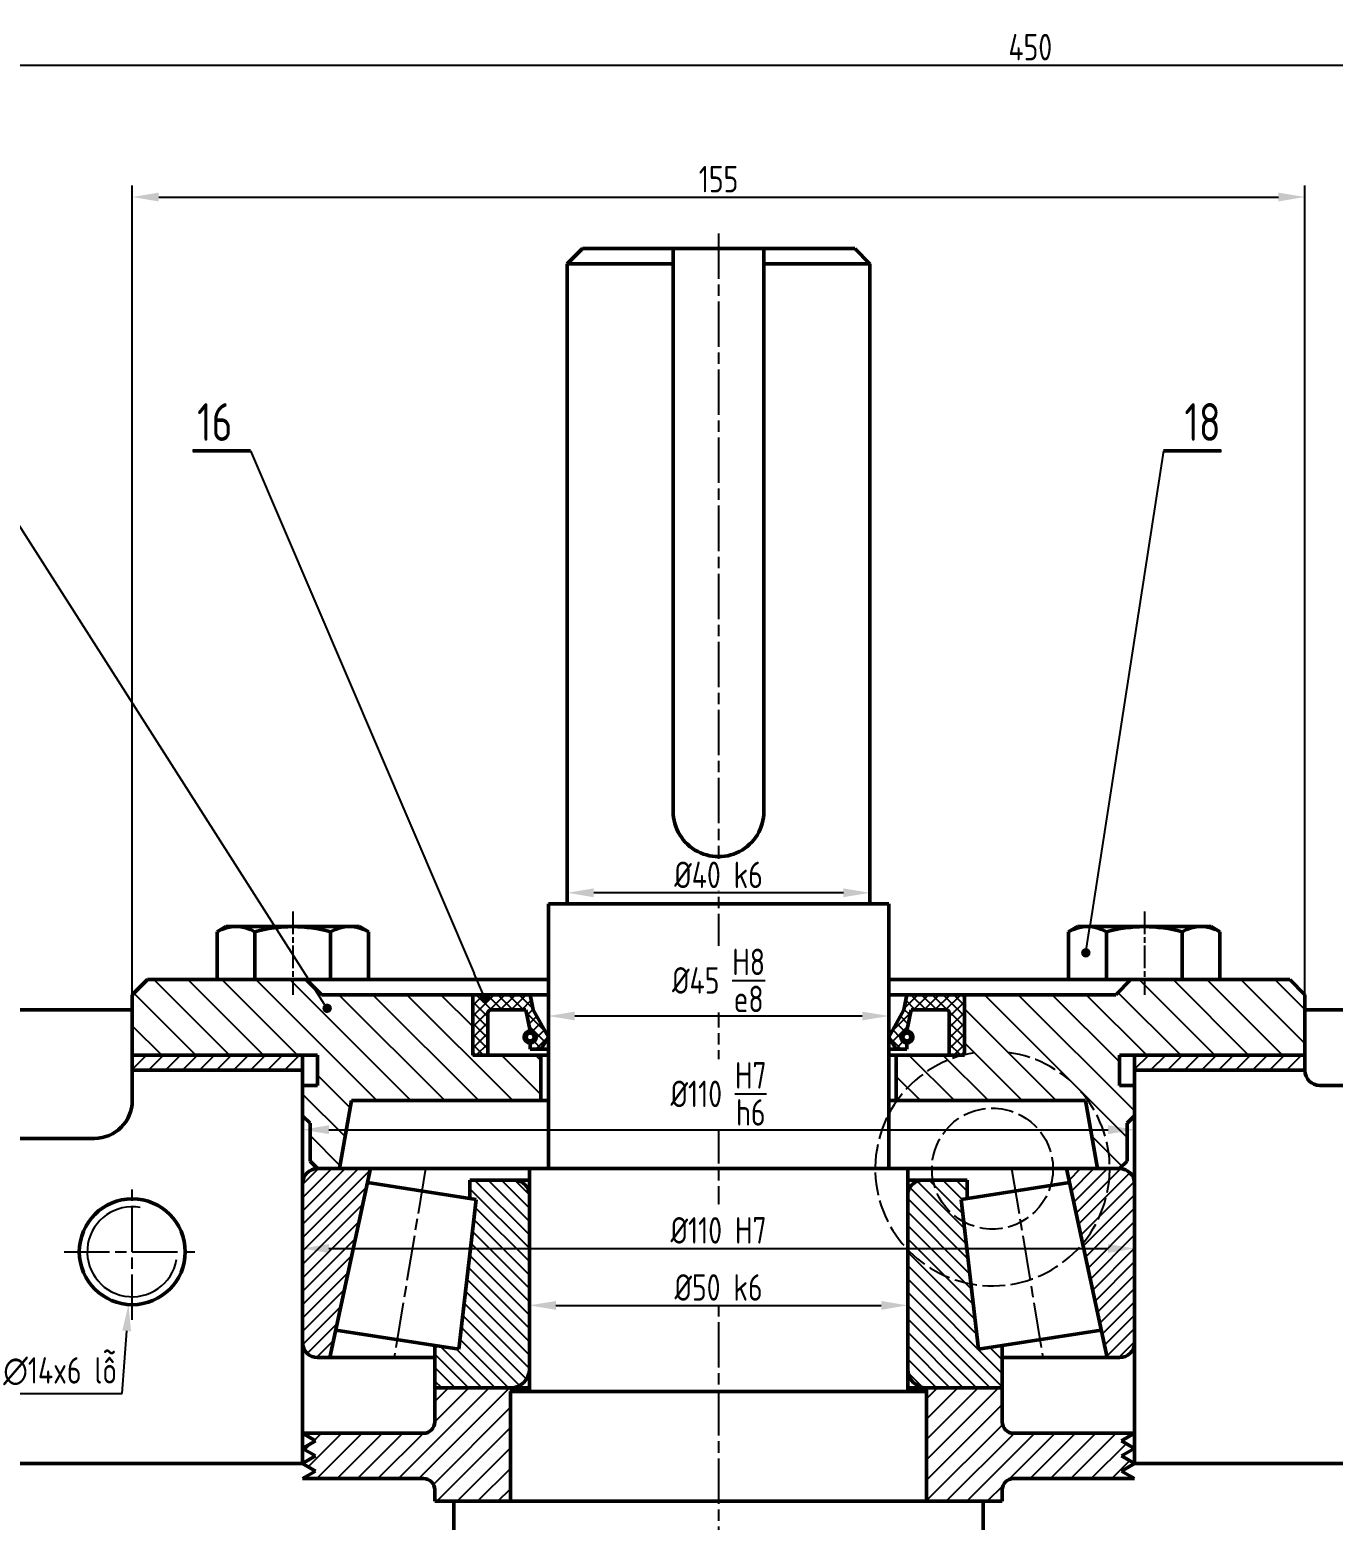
# Model space of a CAD drawing. Header units: millimetres. Extents: x -11122 to -2883, y -3177 to -1688.
# Drawn here: x -5366.8 to -5194.5, y -2977.8 to -2780.7 of the extents above; entities that cross this region are included whole.
import ezdxf

# ---------------------------------------------------------------- set-up
doc = ezdxf.new("R2010")
doc.units = ezdxf.units.MM
doc.header["$LTSCALE"] = 0.5
for name, pattern in [('AM_ISO02W050', [7.5, 6, -1.5]), ('AM_ISO08W050', [18, 12, -1.5, 3, -1.5]), ('AM_ISO08W050x2', [9, 6, -0.75, 1.5, -0.75])]:
    doc.linetypes.add(name, pattern=pattern)
for name, color, linetype, lineweight in [('AM_0', 7, 'Continuous', 50), ('AM_0N', 7, 'Continuous', 50), ('AM_3', 6, 'AM_ISO02W050', 25), ('AM_4', 3, 'Continuous', 25), ('AM_5', 3, 'Continuous', 25), ('AM_7', 4, 'AM_ISO08W050', 25), ('AM_8N', 1, 'Continuous', 25)]:
    doc.layers.add(name, color=color, linetype=linetype, lineweight=lineweight)
doc.styles.get("Standard").update_dxf_attribs({"font": 'tcvn+7284-2003i.ttf', "width": 0.8, "height": 3.5})
doc.styles.add('TCVN', font='tcvn+7284-2003i.ttf', dxfattribs={"width": 0.8, "height": 3.5})
doc.dimstyles.new('MyTemplate$0', dxfattribs={"dimtxt": 3.5, "dimasz": 3.5, "dimexe": 1.5, "dimexo": 0, "dimtad": 1, "dimtoh": 1, "dimdec": 0, "dimzin": 0, "dimtxsty": 'TCVN', "dimcen": 0, "dimclrd": 3, "dimclre": 3, "dimclrt": 1, "dimadec": 0, "dimazin": 0, "dimtfac": 1, "dimtdec": 0, "dimtofl": 0, "dimtmove": 0, "dimatfit": 3, "dimfxl": 1, "dimtfill": 1, "dimtolj": 1, "dimtzin": 0, "dimarcsym": 0})
doc.dimstyles.new('MyTemplate$3', dxfattribs={"dimtxt": 3.5, "dimasz": 3.5, "dimexe": 1.5, "dimexo": 0, "dimtad": 1, "dimtoh": 1, "dimdec": 0, "dimzin": 0, "dimtxsty": 'TCVN', "dimcen": 0, "dimclrd": 3, "dimclre": 3, "dimclrt": 1, "dimadec": 0, "dimazin": 0, "dimtfac": 1, "dimtdec": 0, "dimtofl": 0, "dimtmove": 0, "dimatfit": 3, "dimfxl": 1, "dimtfill": 1, "dimtolj": 1, "dimtzin": 0, "dimarcsym": 0})

# ---------------------------------------------------------------- blocks, each defined once
blk = doc.blocks.new('M10_dau_lu_long')
at = {"layer": 'AM_0'}
for p, q in [((3376.73, 3414.67), (3375.57, 3414)), ((3394.41, 3414.67), (3376.73, 3414.67)), ((3394.41, 3414.67), (3376.73, 3414.67)), ((3394.41, 3414.67), (3395.57, 3414)), ((3375.57, 3407.67), (3375.57, 3414)), ((3380.57, 3407.67), (3380.57, 3414)), ((3390.57, 3407.67), (3390.57, 3414)), ((3395.57, 3407.67), (3395.57, 3414)), ((3395.57, 3407.67), (3375.57, 3407.67))]:
    blk.add_line(p, q, dxfattribs=at)
for centre, radius, start, end in [((3378.07, 3409.67), 5, 60, 120), ((3385.57, 3395.67), 19, 74.7385, 105.2615), ((3393.07, 3409.67), 5, 60, 120)]:
    blk.add_arc(centre, radius, start, end, dxfattribs=at)
blk = doc.blocks.new('*D174')
at = {"layer": 'AM_5', "color": 3, "lineweight": -2, "transparency": 16777216}
for p, q in [((-5300.75, -2946.33), (-5300.75, -2950.9)), ((-5250.75, -2946.33), (-5250.75, -2950.9)), ((-5297.25, -2949.4), (-5254.25, -2949.4))]:
    blk.add_line(p, q, dxfattribs=at)
at = {"layer": 'AM_5', "color": 3, "transparency": 16777216}
for points in [[(-5297.25, -2948.82), (-5297.25, -2949.99), (-5300.75, -2949.4)], [(-5254.25, -2948.82), (-5254.25, -2949.99), (-5250.75, -2949.4)]]:
    blk.add_solid(points, dxfattribs=at)
at = {"layer": 'AM_5', "color": 1, "transparency": 16777216, "insert": (-5275.75, -2947.03), "char_height": 3.5, "attachment_point": 5, "style": 'TCVN', "bg_fill": 3, "box_fill_scale": 1.1, "bg_fill_color": 256, "bg_fill_true_color": 13158600, "bg_fill_transparency": 0}
blk.add_mtext('\\A1;%%c50{}{\\C2; k6}', dxfattribs=at)
blk = doc.blocks.new('*D175')
at = {"layer": 'AM_5', "color": 3, "lineweight": -2, "transparency": 16777216}
for p, q in [((-5298.25, -2920.31), (-5298.25, -2909.63)), ((-5256.75, -2911.13), (-5294.75, -2911.13)), ((-5253.25, -2920.31), (-5253.25, -2909.63))]:
    blk.add_line(p, q, dxfattribs=at)
at = {"layer": 'AM_5', "color": 3, "transparency": 16777216}
for points in [[(-5294.75, -2910.55), (-5294.75, -2911.71), (-5298.25, -2911.13)], [(-5256.75, -2910.55), (-5256.75, -2911.71), (-5253.25, -2911.13)]]:
    blk.add_solid(points, dxfattribs=at)
at = {"layer": 'AM_5', "color": 1, "transparency": 16777216, "insert": (-5275.75, -2906.42), "char_height": 3.5, "attachment_point": 5, "style": 'TCVN', "bg_fill": 3, "box_fill_scale": 1.1, "bg_fill_color": 256, "bg_fill_true_color": 13158600, "bg_fill_transparency": 0}
blk.add_mtext('\\A1;%%C45{}{\\C2; \\SH8/e8;}', dxfattribs=at)
blk = doc.blocks.new('*D176')
at = {"layer": 'AM_5', "color": 3, "lineweight": -2, "transparency": 16777216}
for p, q in [((-5295.75, -2875.92), (-5295.75, -2896.33)), ((-5255.75, -2875.92), (-5255.75, -2896.33)), ((-5259.25, -2894.83), (-5292.25, -2894.83))]:
    blk.add_line(p, q, dxfattribs=at)
at = {"layer": 'AM_5', "color": 3, "transparency": 16777216}
for points in [[(-5292.25, -2894.25), (-5292.25, -2895.42), (-5295.75, -2894.83)], [(-5259.25, -2894.25), (-5259.25, -2895.42), (-5255.75, -2894.83)]]:
    blk.add_solid(points, dxfattribs=at)
at = {"layer": 'AM_5', "color": 1, "transparency": 16777216, "insert": (-5275.75, -2892.46), "char_height": 3.5, "attachment_point": 5, "style": 'TCVN', "bg_fill": 3, "box_fill_scale": 1.1, "bg_fill_color": 256, "bg_fill_true_color": 13158600, "bg_fill_transparency": 0}
blk.add_mtext('\\A1;%%C40{}{\\C2; k6}', dxfattribs=at)
blk = doc.blocks.new('*D192')
at = {"layer": 'AM_5', "color": 3, "lineweight": -2, "transparency": 16777216}
for p, q in [((-5353.25, -2918.31), (-5353.25, -2801.31)), ((-5349.75, -2802.81), (-5201.75, -2802.81)), ((-5198.25, -2918.31), (-5198.25, -2801.31))]:
    blk.add_line(p, q, dxfattribs=at)
at = {"layer": 'AM_5', "color": 3, "transparency": 16777216}
for points in [[(-5349.75, -2802.23), (-5349.75, -2803.4), (-5353.25, -2802.81)], [(-5201.75, -2802.23), (-5201.75, -2803.4), (-5198.25, -2802.81)]]:
    blk.add_solid(points, dxfattribs=at)
at = {"layer": 'AM_5', "color": 1, "transparency": 16777216, "insert": (-5275.75, -2800.44), "char_height": 3.5, "attachment_point": 5, "style": 'TCVN', "bg_fill": 3, "box_fill_scale": 1.1, "bg_fill_color": 256, "bg_fill_true_color": 13158600, "bg_fill_transparency": 0}
blk.add_mtext('\\A1;155', dxfattribs=at)
blk = doc.blocks.new('*D193')
at = {"layer": 'AM_5', "color": 3, "lineweight": -2, "transparency": 16777216}
for p, q in [((-5459.59, -2987.31), (-5459.59, -2783.87)), ((-5009.5, -2987.31), (-5009.5, -2783.87)), ((-5456.09, -2785.37), (-5013, -2785.37))]:
    blk.add_line(p, q, dxfattribs=at)
at = {"layer": 'AM_5', "color": 3, "transparency": 16777216}
for points in [[(-5456.09, -2784.79), (-5456.09, -2785.95), (-5459.59, -2785.37)], [(-5013, -2784.79), (-5013, -2785.95), (-5009.5, -2785.37)]]:
    blk.add_solid(points, dxfattribs=at)
at = {"layer": 'AM_5', "color": 1, "transparency": 16777216, "insert": (-5234.54, -2782.99), "char_height": 3.5, "attachment_point": 5, "style": 'TCVN', "bg_fill": 3, "box_fill_scale": 1.1, "bg_fill_color": 256, "bg_fill_true_color": 13158600, "bg_fill_transparency": 0}
blk.add_mtext('\\A1;450', dxfattribs=at)
blk = doc.blocks.new('*D183')
at = {"color": 3, "lineweight": -2, "transparency": 16777216}
for p, q in [((-5330.75, -2922.31), (-5330.75, -2927.67)), ((-5220.75, -2922.31), (-5220.75, -2927.67)), ((-5327.25, -2926.17), (-5224.25, -2926.17))]:
    blk.add_line(p, q, dxfattribs=at)
at = {"color": 3, "transparency": 16777216}
for points in [[(-5327.25, -2925.58), (-5327.25, -2926.75), (-5330.75, -2926.17)], [(-5224.25, -2925.58), (-5224.25, -2926.75), (-5220.75, -2926.17)]]:
    blk.add_solid(points, dxfattribs=at)
at = {"color": 1, "transparency": 16777216, "insert": (-5275.75, -2921.43), "char_height": 3.5, "attachment_point": 5, "style": 'TCVN', "bg_fill": 3, "box_fill_scale": 1.1, "bg_fill_color": 256, "bg_fill_true_color": 13158600, "bg_fill_transparency": 0}
blk.add_mtext('\\A1;%%c110{}{\\C2; \\SH7/h6;}', dxfattribs=at)
blk = doc.blocks.new('*D184')
at = {"color": 3, "lineweight": -2, "transparency": 16777216}
for p, q in [((-5330.75, -2938.16), (-5330.75, -2943.38)), ((-5220.75, -2938.16), (-5220.75, -2943.38)), ((-5327.25, -2941.88), (-5224.25, -2941.88))]:
    blk.add_line(p, q, dxfattribs=at)
at = {"color": 3, "transparency": 16777216}
for points in [[(-5327.25, -2941.29), (-5327.25, -2942.46), (-5330.75, -2941.88)], [(-5224.25, -2941.29), (-5224.25, -2942.46), (-5220.75, -2941.88)]]:
    blk.add_solid(points, dxfattribs=at)
at = {"color": 1, "transparency": 16777216, "insert": (-5275.75, -2939.48), "char_height": 3.5, "attachment_point": 5, "style": 'TCVN', "bg_fill": 3, "box_fill_scale": 1.1, "bg_fill_color": 256, "bg_fill_true_color": 13158600, "bg_fill_transparency": 0}
blk.add_mtext('\\A1;%%c110{}{\\C2; H7}', dxfattribs=at)
blk = doc.blocks.new('*D219')
at = {"layer": 'AM_5', "color": 3, "lineweight": -2, "transparency": 16777216}
for p, q in [((-5354.58, -2961.07), (-5353.99, -2952.78)), ((-5370.38, -2961.07), (-5354.58, -2961.07))]:
    blk.add_line(p, q, dxfattribs=at)
at = {"layer": 'AM_5', "color": 3, "transparency": 16777216}
blk.add_solid([(-5354.57, -2952.74), (-5353.41, -2952.83), (-5353.75, -2949.29)], dxfattribs=at)
at = {"layer": 'AM_5', "color": 1, "transparency": 16777216, "insert": (-5362.79, -2958.11), "char_height": 3.5, "attachment_point": 5, "style": 'TCVN', "bg_fill": 3, "box_fill_scale": 1.1, "bg_fill_color": 256, "bg_fill_true_color": 13158600, "bg_fill_transparency": 0}
blk.add_mtext('\\A1;∅14x6 lỗ', dxfattribs=at)

msp = doc.modelspace()

# ---------------------------------------------------------------- hatches: boundary and pattern name
at = {"layer": 'AM_7', "lineweight": 25}
h = msp.add_hatch(dxfattribs=at)
h.set_pattern_fill('ANSI31', color=256, scale=0.6)
h.set_pattern_definition([(45, (-6222.6033, -5522.9193), (-1.3470384, 1.3470384), [])])
h.paths.add_polyline_path([(-5248.25, -2975.31), (-5238.25, -2975.31), (-5238.25, -2973.81, -0.414214), (-5236.75, -2972.31), (-5220.75, -2972.31), (-5222.48, -2971.31), (-5220.75, -2970.31), (-5222.48, -2969.31), (-5220.75, -2968.31), (-5222.48, -2967.31), (-5220.75, -2966.31), (-5236.75, -2966.31, -0.414214), (-5238.25, -2964.81), (-5238.25, -2960.31), (-5248.25, -2960.31)])
h.paths.add_polyline_path([(-5303.25, -2960.31), (-5313.25, -2960.31), (-5313.25, -2964.81, -0.414214), (-5314.75, -2966.31), (-5330.75, -2966.31), (-5329.02, -2967.31), (-5330.75, -2968.31), (-5329.02, -2969.31), (-5330.75, -2970.31), (-5329.02, -2971.31), (-5330.75, -2972.31), (-5314.75, -2972.31, -0.414214), (-5313.25, -2973.81), (-5313.25, -2975.31), (-5303.25, -2975.31)])

# ---------------------------------------------------------------- linework, layer by layer
for p, q in [((-5328.75, -2931.31), (-5325.87, -2931.31)), ((-5328.75, -2931.31), (-5325.87, -2931.31)), ((-5222.75, -2931.31), (-5225.64, -2931.31)), ((-5303.25, -2960.31), (-5303.25, -2975.31)), ((-5303.25, -2960.31), (-5303.25, -2975.31)), ((-5250.75, -2960.31), (-5238.25, -2960.31)), ((-5248.25, -2960.31), (-5248.25, -2975.31)), ((-5305.75, -2975.31), (-5245.75, -2975.31))]:
    msp.add_line(p, q)
at = {"layer": 'AM_0'}
for p, q in [((-5295.75, -2811.63), (-5293.75, -2809.63)), ((-5275.75, -2809.63), (-5293.75, -2809.63)), ((-5275.75, -2809.63), (-5257.75, -2809.63)), ((-5257.75, -2809.63), (-5255.75, -2811.63)), ((-5295.75, -2811.63), (-5281.75, -2811.63)), ((-5255.75, -2811.63), (-5269.75, -2811.63)), ((-5337.62, -2836.38), (-5345.23, -2836.38)), ((-5209.31, -2836.38), (-5216.92, -2836.38)), ((-5353.25, -2908.31), (-5351.25, -2906.31)), ((-5330.25, -2906.31), (-5328.25, -2908.31)), ((-5221.25, -2906.31), (-5223.25, -2908.31)), ((-5198.25, -2908.31), (-5200.25, -2906.31)), ((-5353.25, -2908.31), (-5353.25, -2918.31)), ((-5198.25, -2908.31), (-5198.25, -2918.31)), ((-5424.59, -2910.31), (-5353.25, -2910.31)), ((-5198.25, -2910.31), (-5163.25, -2910.31)), ((-5353.25, -2916.31), (-5331.75, -2916.31)), ((-5353.25, -2922.31), (-5353.25, -2918.31)), ((-5198.25, -2918.31), (-5198.25, -2918.31)), ((-5196.25, -2920.31), (-5165.25, -2920.31)), ((-5457.59, -2927.31), (-5358.25, -2927.31)), ((-5329.75, -2930.31), (-5328.75, -2931.31)), ((-5221.75, -2930.31), (-5222.75, -2931.31)), ((-5328.75, -2931.31), (-5321.75, -2931.31)), ((-5321.75, -2931.31), (-5327.14, -2956.31)), ((-5321.75, -2931.31), (-5300.75, -2931.31)), ((-5302.75, -2932.84), (-5308.61, -2932.84)), ((-5308.61, -2935.26), (-5308.61, -2932.84)), ((-5302.75, -2932.84), (-5300.75, -2932.84)), ((-5300.75, -2931.31), (-5250.75, -2931.31)), ((-5300.75, -2931.31), (-5250.75, -2931.31)), ((-5300.75, -2931.31), (-5250.75, -2931.31)), ((-5229.75, -2931.31), (-5250.75, -2931.31)), ((-5248.75, -2932.84), (-5250.75, -2932.84)), ((-5248.75, -2932.84), (-5242.89, -2932.84)), ((-5242.89, -2935.26), (-5242.89, -2932.84)), ((-5229.75, -2931.31), (-5224.36, -2956.31)), ((-5222.75, -2931.31), (-5229.75, -2931.31)), ((-5330.75, -2954.31), (-5330.75, -2933.31)), ((-5322.15, -2933.15), (-5307.81, -2935.38)), ((-5229.36, -2933.15), (-5243.7, -2935.38)), ((-5220.75, -2954.31), (-5220.75, -2933.31)), ((-5307.81, -2935.38), (-5310.1, -2955.2)), ((-5243.7, -2935.38), (-5241.4, -2955.2)), ((-5310.1, -2955.2), (-5326.36, -2952.67)), ((-5241.4, -2955.2), (-5225.15, -2952.67)), ((-5313.25, -2960.31), (-5313.25, -2954.71)), ((-5238.25, -2960.31), (-5238.25, -2954.71)), ((-5327.14, -2956.31), (-5328.75, -2956.31)), ((-5327.14, -2956.31), (-5313.25, -2956.31)), ((-5224.36, -2956.31), (-5238.25, -2956.31)), ((-5224.36, -2956.31), (-5222.75, -2956.31)), ((-5313.25, -2960.31), (-5313.25, -2964.81)), ((-5313.25, -2960.31), (-5303.25, -2960.31)), ((-5303.25, -2960.31), (-5300.75, -2960.31)), ((-5248.25, -2960.31), (-5250.75, -2960.31)), ((-5248.25, -2960.31), (-5248.25, -2975.31)), ((-5238.25, -2960.31), (-5248.25, -2960.31)), ((-5238.25, -2960.31), (-5238.25, -2964.81)), ((-5275.75, -2960.81), (-5303.25, -2960.81)), ((-5303.25, -2960.81), (-5303.25, -2975.31)), ((-5275.75, -2960.81), (-5248.25, -2960.81)), ((-5248.25, -2960.81), (-5248.25, -2975.31)), ((-5330.75, -2966.31), (-5314.75, -2966.31)), ((-5330.75, -2966.31), (-5329.02, -2967.31)), ((-5220.75, -2966.31), (-5236.75, -2966.31)), ((-5220.75, -2966.31), (-5222.48, -2967.31)), ((-5329.02, -2967.31), (-5330.75, -2968.31)), ((-5330.75, -2968.31), (-5329.02, -2969.31)), ((-5222.48, -2967.31), (-5220.75, -2968.31)), ((-5220.75, -2968.31), (-5222.48, -2969.31)), ((-5414.59, -2970.31), (-5330.75, -2970.31)), ((-5329.02, -2969.31), (-5330.75, -2970.31)), ((-5330.75, -2970.31), (-5329.02, -2971.31)), ((-5222.48, -2969.31), (-5220.75, -2970.31)), ((-5220.75, -2970.31), (-5222.48, -2971.31)), ((-5220.75, -2970.31), (-5146.75, -2970.31)), ((-5329.02, -2971.31), (-5330.75, -2972.31)), ((-5330.75, -2972.31), (-5314.75, -2972.31)), ((-5220.75, -2972.31), (-5236.75, -2972.31)), ((-5222.48, -2971.31), (-5220.75, -2972.31)), ((-5313.25, -2973.81), (-5313.25, -2975.31)), ((-5238.25, -2973.81), (-5238.25, -2975.31)), ((-5313.25, -2975.31), (-5238.25, -2975.31)), ((-5310.75, -2980.31), (-5310.75, -2975.31)), ((-5310.75, -2975.31), (-5275.75, -2975.31)), ((-5240.75, -2975.31), (-5275.75, -2975.31)), ((-5240.75, -2980.31), (-5240.75, -2975.31))]:
    msp.add_line(p, q, dxfattribs=at)
at = {"layer": 'AM_0', "lineweight": 50}
for p, q in [((-5307.85, -2908.31), (-5306.25, -2908.31)), ((-5300.65, -2908.31), (-5300.25, -2910.31)), ((-5250.85, -2908.31), (-5251.25, -2910.31)), ((-5305.85, -2910.31), (-5301.21, -2910.31)), ((-5301.21, -2910.31), (-5300.65, -2913.11)), ((-5250.29, -2910.31), (-5250.85, -2913.11)), ((-5245.65, -2910.31), (-5250.29, -2910.31))]:
    msp.add_line(p, q, dxfattribs=at)
for centre in [(-5300.65, -2913.91), (-5250.85, -2913.91)]:
    msp.add_circle(centre, 0.52, dxfattribs=at)
at = {"layer": 'AM_0'}
msp.add_circle((-5353.25, -2942.31), 7, dxfattribs=at)
at = {"layer": 'AM_0', "lineweight": 50}
for centre, radius, start, end in [((-5307.85, -2908.71), 0.4, 90, 180), ((-5243.65, -2908.71), 0.4, 0, 90), ((-5300.65, -2913.91), 0.8, 90, 270), ((-5300.65, -2913.91), 0.8, 270, 90), ((-5250.85, -2913.91), 0.8, 90, 270), ((-5250.85, -2913.91), 0.8, 270, 90)]:
    msp.add_arc(centre, radius, start, end, dxfattribs=at)
at = {"layer": 'AM_0'}
for centre, radius, start, end in [((-5243.65, -2908.71), 0.4, 0, 90), ((-5196.25, -2918.31), 2, 180, 270), ((-5358.25, -2922.31), 5, 270, 0), ((-5328.75, -2933.31), 2, 90, 180), ((-5302.75, -2934.84), 2, 0, 90), ((-5248.75, -2934.84), 2, 90, 180), ((-5222.75, -2933.31), 2, 0, 90), ((-5328.75, -2954.31), 2, 180, 270), ((-5222.75, -2954.31), 2, 270, 0), ((-5303.25, -2957.81), 2.5, 270, 0), ((-5248.25, -2957.81), 2.5, 180, 270), ((-5314.75, -2964.81), 1.5, 270, 0), ((-5236.75, -2964.81), 1.5, 180, 270), ((-5314.75, -2973.81), 1.5, 0, 90), ((-5236.75, -2973.81), 1.5, 90, 180)]:
    msp.add_arc(centre, radius, start, end, dxfattribs=at)
at = {"layer": 'AM_0N'}
msp.add_line((-5243.65, -2908.31), (-5245.25, -2908.31), dxfattribs=at)
for centre, start, end in [((-5305.85, -2910.71), 90, 180), ((-5245.65, -2910.71), 0, 90)]:
    msp.add_arc(centre, 0.4, start, end, dxfattribs=at)
at = {"layer": 'AM_3'}
msp.add_circle((-5239.54, -2931.31), 8, dxfattribs=at)
at = {"layer": 'AM_7'}
for p, q in [((-5275.75, -2807.63), (-5275.75, -3081.31)), ((-5353.25, -2951.31), (-5353.25, -2933.31)), ((-5362.25, -2942.31), (-5344.25, -2942.31))]:
    msp.add_line(p, q, dxfattribs=at)
at = {"layer": 'AM_7', "linetype": 'AM_ISO08W050x2'}
for p, q in [((-5332.04, -2897.31), (-5332.04, -2908.31)), ((-5219.46, -2897.31), (-5219.46, -2908.31))]:
    msp.add_line(p, q, dxfattribs=at)
at = {"layer": 'AM_7', "lineweight": 25}
for p, q in [((-5314.49, -2931.31), (-5318.62, -2956.31)), ((-5237.01, -2931.31), (-5232.88, -2956.31))]:
    msp.add_line(p, q, dxfattribs=at)
at = {"layer": 'AM_8N'}
for p, q in [((-5308.25, -2909.72), (-5306.84, -2908.31)), ((-5308.25, -2911.14), (-5305.42, -2908.31)), ((-5308.25, -2909.24), (-5306.25, -2911.24)), ((-5307.77, -2908.31), (-5305.77, -2910.31)), ((-5306.35, -2908.31), (-5304.35, -2910.31)), ((-5306.08, -2910.38), (-5304.01, -2908.31)), ((-5304.94, -2908.31), (-5302.94, -2910.31)), ((-5304.6, -2910.31), (-5302.6, -2908.31)), ((-5303.52, -2908.31), (-5301.52, -2910.31)), ((-5303.18, -2910.31), (-5301.18, -2908.31)), ((-5302.11, -2908.31), (-5300.29, -2910.13)), ((-5301.77, -2910.31), (-5300.5, -2909.05)), ((-5249.39, -2908.31), (-5251.22, -2910.13)), ((-5249.74, -2910.31), (-5251, -2909.05)), ((-5248.32, -2910.31), (-5250.32, -2908.31)), ((-5247.98, -2908.31), (-5249.98, -2910.31)), ((-5246.91, -2910.31), (-5248.91, -2908.31)), ((-5246.57, -2908.31), (-5248.57, -2910.31)), ((-5245.42, -2910.38), (-5247.5, -2908.31)), ((-5245.15, -2908.31), (-5247.15, -2910.31)), ((-5243.25, -2911.14), (-5246.08, -2908.31)), ((-5243.74, -2908.31), (-5245.74, -2910.31)), ((-5243.25, -2909.24), (-5245.25, -2911.24)), ((-5243.25, -2909.72), (-5244.67, -2908.31)), ((-5308.25, -2912.55), (-5306.18, -2910.48)), ((-5308.25, -2910.65), (-5306.25, -2912.65)), ((-5301.07, -2911.03), (-5300.27, -2910.23)), ((-5300.83, -2912.2), (-5299.78, -2911.15)), ((-5250.67, -2912.2), (-5251.72, -2911.15)), ((-5250.44, -2911.03), (-5251.24, -2910.23)), ((-5243.25, -2912.55), (-5245.33, -2910.48)), ((-5243.25, -2910.65), (-5245.25, -2912.65)), ((-5308.25, -2913.97), (-5306.25, -2911.97)), ((-5308.25, -2912.07), (-5306.25, -2914.07)), ((-5300.37, -2913.16), (-5299.28, -2912.06)), ((-5251.13, -2913.16), (-5252.23, -2912.06)), ((-5243.25, -2913.97), (-5245.25, -2911.97)), ((-5243.25, -2912.07), (-5245.25, -2914.07)), ((-5300.65, -2914.85), (-5300.49, -2914.69)), ((-5250.85, -2914.85), (-5251.01, -2914.69))]:
    msp.add_line(p, q, dxfattribs=at)

# ---------------------------------------------------------------- block references
at = {"layer": 'AM_0', "lineweight": 50, "xscale": -1}
msp.add_blockref('M10_dau_lu_long', (-1946.47, -6313.98), dxfattribs=at)
at = {"layer": 'AM_0'}
msp.add_blockref('M10_dau_lu_long', (-8605.04, -6313.98), dxfattribs=at)

# ---------------------------------------------------------------- next in the draw order: wipeouts: each hides what was drawn before it
for points in [[(-5283.19, -2889.53), (-5283.13, -2894.4), (-5266.95, -2894.54), (-5266.94, -2889.77), (-5275.75, -2890.71)], [(-5282.99, -2901.87), (-5282.83, -2910.59), (-5266.65, -2910.73), (-5266.63, -2901.19), (-5275.39, -2901.9)], [(-5283.35, -2917.31), (-5283.2, -2926.02), (-5267.02, -2926.17), (-5266.99, -2916.62), (-5275.75, -2917.33)], [(-5284.12, -2934.96), (-5283.87, -2949.06), (-5267.68, -2949.2), (-5267.63, -2935.63), (-5275.75, -2936.06)]]:
    msp.add_wipeout(points).dxf.layer = 'AM_0'

# ---------------------------------------------------------------- next in the draw order: dimensions: what is measured, and where the dimension line sits
at = {"layer": 'AM_5'}
for base, p1, p2, text, override, picture, middle in [((-5295.75, -2894.83), (-5255.75, -2875.92), (-5295.75, -2875.92), '<>{}{\\C2; k6}', {"dimpost": '%%C<>', "dimtp": 0, "dimtm": 0, "dimtdec": 3, "dimtzin": 0}, '*D176', (-5275.75, -2894.83)), ((-5298.25, -2911.13), (-5253.25, -2920.31), (-5298.25, -2920.31), '<>{}{\\C2; \\SH8/e8;}', {"dimpost": '%%C<>', "dimtp": 0, "dimtm": 0, "dimtdec": 3, "dimtzin": 0}, '*D175', (-5275.75, -2911.13)), ((-5250.75, -2949.4), (-5300.75, -2946.33), (-5250.75, -2946.33), '%%c<>{}{\\C2; k6}', {"dimtdec": 3}, '*D174', (-5275.75, -2949.4))]:
    dim = msp.add_linear_dim(base=base, p1=p1, p2=p2, text=text, dimstyle='MyTemplate$0', override=override, dxfattribs=at)
    dim.commit()
    dim.dimension.update_dxf_attribs({"geometry": picture, "text_midpoint": middle, "dimtype": 160})

# ---------------------------------------------------------------- next in the draw order: hatches: boundary and pattern name
h = msp.add_hatch()
h.set_pattern_fill('ANSI31', color=1, scale=10)
h.set_pattern_definition([(45, (2749, 3.9097), (-0.88388348, 0.88388348), [])])
h.paths.add_polyline_path([(-5330.75, -2954.31, 0.414214), (-5328.75, -2956.31), (-5327.14, -2956.31), (-5321.75, -2931.31), (-5328.75, -2931.31, 0.414214), (-5330.75, -2933.31)])
h.paths.add_polyline_path([(-5224.36, -2956.31), (-5222.75, -2956.31, 0.414214), (-5220.75, -2954.31), (-5220.75, -2933.31, 0.414214), (-5222.75, -2931.31), (-5229.75, -2931.31)])
h = msp.add_hatch()
h.set_pattern_fill('ANSI31', color=1, scale=10, angle=90)
h.set_pattern_definition([(135, (2749, 3.9097), (-0.88388348, -0.88388348), [])])
h.paths.add_polyline_path([(-5310.1, -2955.2), (-5313.25, -2954.71), (-5313.25, -2960.31), (-5303.25, -2960.31, 0.414214), (-5300.75, -2957.81), (-5300.75, -2934.84, 0.414214), (-5302.75, -2932.84), (-5308.61, -2932.84), (-5308.61, -2935.26), (-5307.81, -2935.38)])
h.paths.add_polyline_path([(-5250.75, -2957.81, 0.414214), (-5248.25, -2960.31), (-5238.25, -2960.31), (-5238.25, -2954.71), (-5241.4, -2955.2), (-5243.7, -2935.38), (-5242.89, -2935.26), (-5242.89, -2932.84), (-5248.75, -2932.84, 0.414214), (-5250.75, -2934.84)])

# ---------------------------------------------------------------- next in the draw order: linework, layer by layer
at = {"layer": 'AM_0'}
for p, q in [((-5295.75, -2811.63), (-5295.75, -2896.31)), ((-5255.75, -2811.63), (-5255.75, -2896.31)), ((-5275.75, -2896.31), (-5298.25, -2896.31)), ((-5275.75, -2896.31), (-5253.25, -2896.31)), ((-5351.25, -2906.31), (-5298.25, -2906.31)), ((-5253.25, -2906.31), (-5200.25, -2906.31)), ((-5328.25, -2908.31), (-5298.25, -2908.31)), ((-5253.25, -2908.31), (-5223.25, -2908.31)), ((-5300.75, -2931.31), (-5300.75, -2960.31)), ((-5300.75, -2931.31), (-5300.75, -2960.31)), ((-5250.75, -2931.31), (-5250.75, -2960.31)), ((-5250.75, -2931.31), (-5250.75, -2960.31)), ((-5300.75, -2957.81), (-5300.75, -2934.84)), ((-5250.75, -2957.81), (-5250.75, -2934.84))]:
    msp.add_line(p, q, dxfattribs=at)
at = {"layer": 'AM_0', "lineweight": 50}
for p, q in [((-5308.25, -2908.31), (-5298.25, -2908.31)), ((-5306.25, -2908.31), (-5298.25, -2908.31)), ((-5300.25, -2910.31), (-5298.25, -2913.91)), ((-5251.25, -2910.31), (-5253.25, -2913.91))]:
    msp.add_line(p, q, dxfattribs=at)
at = {"layer": 'AM_0'}
for points in [[(-5275.75, -2931.31), (-5300.75, -2931.31), (-5300.75, -2960.81), (-5275.75, -2960.81)], [(-5275.75, -2931.31), (-5250.75, -2931.31), (-5250.75, -2960.81), (-5275.75, -2960.81)]]:
    msp.add_lwpolyline(points, dxfattribs=at)
at = {"layer": 'AM_0N'}
msp.add_line((-5245.25, -2908.31), (-5253.25, -2908.31), dxfattribs=at)
at = {"layer": 'AM_8N'}
for p, q in [((-5301.13, -2910.7), (-5298.66, -2913.17)), ((-5250.37, -2910.7), (-5252.84, -2913.17)), ((-5300.78, -2912.47), (-5298.67, -2914.58)), ((-5299.87, -2914.07), (-5298.77, -2912.97)), ((-5250.72, -2912.47), (-5252.83, -2914.58)), ((-5251.64, -2914.07), (-5252.73, -2912.97))]:
    msp.add_line(p, q, dxfattribs=at)

# ---------------------------------------------------------------- next in the draw order: dimensions: what is measured, and where the dimension line sits
dim = msp.add_linear_dim(base=(-5220.75, -2926.17), p1=(-5330.75, -2922.31), p2=(-5220.75, -2922.31), text='%%c<>{}{\\C2; \\SH7/h6;}', dimstyle='MyTemplate$0', override={"dimtp": 0, "dimtm": 0, "dimtdec": 3, "dimtzin": 0})
dim.commit()
dim.dimension.update_dxf_attribs({"geometry": '*D183', "text_midpoint": (-5275.75, -2921.43)})

# ---------------------------------------------------------------- next in the draw order: hatches: boundary and pattern name
at = {"layer": 'AM_7', "lineweight": 25}
h = msp.add_hatch(dxfattribs=at)
h.set_pattern_fill('ANSI31', color=256, angle=90)
h.set_pattern_definition([(135, (-6222.6033, -5522.9193), (-2.245064, -2.245064), [])])
h.paths.add_polyline_path([(-5299.25, -2922.31), (-5299.25, -2916.31), (-5308.25, -2916.31), (-5308.25, -2908.31), (-5328.25, -2908.31), (-5330.25, -2906.31), (-5351.25, -2906.31), (-5353.25, -2908.31), (-5353.25, -2916.31), (-5331.75, -2916.31), (-5328.75, -2916.31), (-5328.75, -2920.31), (-5330.75, -2920.31), (-5330.75, -2924.31), (-5329.75, -2925.31), (-5329.75, -2930.31), (-5328.75, -2931.31), (-5325.87, -2931.31), (-5324.28, -2922.31)])
h.paths.add_polyline_path([(-5243.25, -2908.31), (-5243.25, -2916.31), (-5252.25, -2916.31), (-5252.25, -2922.31), (-5227.23, -2922.31), (-5225.64, -2931.31), (-5222.75, -2931.31), (-5221.75, -2930.31), (-5221.75, -2925.31), (-5220.75, -2924.31), (-5220.75, -2920.31), (-5222.75, -2920.31), (-5222.75, -2916.31), (-5198.25, -2916.31), (-5198.25, -2908.31), (-5200.25, -2906.31), (-5221.25, -2906.31), (-5223.25, -2908.31)])
at = {"layer": 'AM_7'}
h = msp.add_hatch(dxfattribs=at)
h.set_pattern_fill('ANSI31', color=256, scale=0.5)
h.set_pattern_definition([(45, (2778, 0), (-1.12253202, 1.12253202), [])])
h.paths.add_polyline_path([(-5330.75, -2916.31), (-5331.75, -2916.31), (-5353.25, -2916.31), (-5353.25, -2918.31), (-5330.75, -2918.31)])
h.paths.add_polyline_path([(-5198.25, -2916.31), (-5220.75, -2916.31), (-5220.75, -2918.31), (-5198.25, -2918.31)])
h.paths.add_polyline_path([(-5146.75, -2916.31), (-5163.25, -2916.31), (-5163.25, -2918.31), (-5146.75, -2918.31)])
h.paths.add_polyline_path([(-5068.25, -2916.31), (-5084.75, -2916.31), (-5084.75, -2918.31), (-5068.25, -2918.31)])
h.paths.add_polyline_path([(-5076.02, -2917.64, -1), (-5076.45, -2917.64, -1)], flags=16)

# ---------------------------------------------------------------- next in the draw order: linework, layer by layer
for p, q in [((-5298.25, -2906.31), (-5298.25, -2922.31)), ((-5253.25, -2906.31), (-5253.25, -2926.31)), ((-5253.25, -2906.31), (-5253.25, -2922.31)), ((-5253.25, -2906.31), (-5253.25, -2922.31)), ((-5198.25, -2918.31), (-5220.75, -2918.31)), ((-5220.75, -2918.31), (-5198.25, -2918.31)), ((-5298.25, -2920.31), (-5298.25, -2922.31)), ((-5298.25, -2920.31), (-5298.25, -2922.31)), ((-5253.25, -2920.31), (-5253.25, -2922.31))]:
    msp.add_line(p, q)
at = {"layer": 'AM_0'}
for p, q in [((-5298.25, -2896.31), (-5298.25, -2931.31)), ((-5253.25, -2896.31), (-5253.25, -2931.31)), ((-5331.75, -2916.31), (-5328.75, -2916.31)), ((-5330.75, -2920.31), (-5330.75, -2916.31)), ((-5328.75, -2916.31), (-5328.75, -2920.31)), ((-5299.25, -2916.31), (-5299.25, -2922.31)), ((-5252.25, -2916.31), (-5252.25, -2922.31)), ((-5198.25, -2916.31), (-5222.75, -2916.31)), ((-5222.75, -2916.31), (-5222.75, -2920.31)), ((-5220.75, -2916.31), (-5220.75, -2924.31)), ((-5330.75, -2918.31), (-5353.25, -2918.31)), ((-5330.75, -2918.31), (-5330.75, -2920.31)), ((-5220.75, -2970.31), (-5220.75, -2918.31)), ((-5220.75, -2918.31), (-5198.25, -2918.31)), ((-5330.75, -2970.31), (-5330.75, -2920.31)), ((-5328.75, -2920.31), (-5330.75, -2920.31)), ((-5222.75, -2920.31), (-5220.75, -2920.31)), ((-5325.87, -2931.31), (-5324.28, -2922.31)), ((-5298.25, -2922.31), (-5324.28, -2922.31)), ((-5227.23, -2922.31), (-5253.25, -2922.31)), ((-5225.64, -2931.31), (-5227.23, -2922.31)), ((-5330.75, -2924.31), (-5329.75, -2925.31)), ((-5220.75, -2924.31), (-5221.75, -2925.31)), ((-5329.75, -2925.31), (-5329.75, -2930.31)), ((-5221.75, -2925.31), (-5221.75, -2930.31))]:
    msp.add_line(p, q, dxfattribs=at)
at = {"layer": 'AM_0', "lineweight": 50}
for p, q in [((-5308.25, -2916.31), (-5308.25, -2908.31)), ((-5308.25, -2908.31), (-5308.25, -2916.31)), ((-5243.25, -2916.31), (-5243.25, -2908.31)), ((-5306.25, -2910.71), (-5306.25, -2916.31)), ((-5245.25, -2910.71), (-5245.25, -2916.31)), ((-5300.65, -2914.71), (-5300.65, -2915.51)), ((-5298.25, -2913.91), (-5299.25, -2915.51)), ((-5253.25, -2913.91), (-5252.25, -2915.51)), ((-5250.85, -2914.71), (-5250.85, -2915.51)), ((-5308.25, -2916.31), (-5298.25, -2916.31)), ((-5307.85, -2916.31), (-5306.25, -2916.31)), ((-5307.85, -2916.31), (-5306.25, -2916.31)), ((-5299.25, -2915.51), (-5300.65, -2915.51)), ((-5299.25, -2915.51), (-5298.25, -2915.51)), ((-5252.25, -2915.51), (-5253.25, -2915.51)), ((-5253.25, -2916.31), (-5243.25, -2916.31)), ((-5252.25, -2915.51), (-5250.85, -2915.51))]:
    msp.add_line(p, q, dxfattribs=at)
at = {"layer": 'AM_0', "lineweight": 25}
for p, q in [((-5298.25, -2908.31), (-5298.25, -2916.31)), ((-5330.75, -2920.31), (-5330.75, -2924.31))]:
    msp.add_line(p, q, dxfattribs=at)
at = {"layer": 'AM_0', "lineweight": 50}
for centre, start, end in [((-5307.85, -2915.91), 180, 270), ((-5243.65, -2915.91), 270, 0)]:
    msp.add_arc(centre, 0.4, start, end, dxfattribs=at)
at = {"layer": 'AM_0N'}
for p, q in [((-5308.25, -2915.91), (-5308.25, -2908.71)), ((-5243.25, -2915.91), (-5243.25, -2908.71)), ((-5300.65, -2916.31), (-5307.85, -2916.31)), ((-5300.65, -2916.31), (-5298.25, -2916.31)), ((-5250.85, -2916.31), (-5253.25, -2916.31)), ((-5250.85, -2916.31), (-5243.65, -2916.31))]:
    msp.add_line(p, q, dxfattribs=at)
at = {"layer": 'AM_8N'}
for p, q in [((-5308.25, -2915.38), (-5306.25, -2913.38)), ((-5308.25, -2913.48), (-5306.25, -2915.48)), ((-5308.25, -2914.9), (-5306.84, -2916.31)), ((-5307.77, -2916.31), (-5306.25, -2914.8)), ((-5300.14, -2914.52), (-5299.21, -2915.45)), ((-5299.9, -2915.51), (-5298.27, -2913.88)), ((-5251.61, -2915.51), (-5253.24, -2913.88)), ((-5251.37, -2914.52), (-5252.29, -2915.45)), ((-5243.25, -2915.38), (-5245.25, -2913.38)), ((-5243.25, -2913.48), (-5245.25, -2915.48)), ((-5243.74, -2916.31), (-5245.25, -2914.8)), ((-5243.25, -2914.9), (-5244.67, -2916.31)), ((-5306.35, -2916.31), (-5306.25, -2916.21)), ((-5300.7, -2916.31), (-5300.64, -2916.26)), ((-5300.65, -2915.42), (-5300.57, -2915.51)), ((-5250.85, -2915.42), (-5250.94, -2915.51)), ((-5245.15, -2916.31), (-5245.25, -2916.21))]:
    msp.add_line(p, q, dxfattribs=at)

# ---------------------------------------------------------------- next in the draw order: dimensions: what is measured, and where the dimension line sits
at = {"layer": 'AM_5'}
dim = msp.add_linear_dim(base=(-5198.25, -2802.81), p1=(-5353.25, -2918.31), p2=(-5198.25, -2918.31), dimstyle='MyTemplate$0', dxfattribs=at)
dim.commit()
dim.dimension.update_dxf_attribs({"geometry": '*D192', "text_midpoint": (-5275.75, -2800.44)})

# ---------------------------------------------------------------- next in the draw order: dimensions: what is measured, and where the dimension line sits
dim = msp.add_linear_dim(base=(-5009.5, -2785.37), p1=(-5459.59, -2987.31), p2=(-5009.5, -2987.31), dimstyle='MyTemplate$0', dxfattribs=at)
dim.commit()
dim.dimension.update_dxf_attribs({"geometry": '*D193', "text_midpoint": (-5234.54, -2782.99)})

# ---------------------------------------------------------------- next in the draw order: hatches: boundary and pattern name
h = msp.add_hatch(color=256, dxfattribs=at)
edge = h.paths.add_edge_path(flags=0)
edge.add_arc((-5227.2, -2902.77), 0.625, 0, 360)
h = msp.add_hatch(color=256, dxfattribs=at)
edge = h.paths.add_edge_path(flags=0)
edge.add_arc((-5306.67, -2908.73), 0.625, 0, 360)
h = msp.add_hatch(color=256, dxfattribs=at)
edge = h.paths.add_edge_path(flags=0)
edge.add_arc((-5327.49, -2910.11), 0.625, 0, 360)

# ---------------------------------------------------------------- next in the draw order: linework, layer by layer
at = {"layer": 'AM_0'}
for p, q in [((-5281.75, -2811.63), (-5281.75, -2809.63)), ((-5281.75, -2809.63), (-5281.75, -2883.63)), ((-5269.75, -2809.63), (-5269.75, -2883.63)), ((-5281.74, -2883.63), (-5281.75, -2883.63)), ((-5269.75, -2883.63), (-5269.77, -2883.63))]:
    msp.add_line(p, q, dxfattribs=at)
msp.add_arc((-5275.75, -2884.05), 6, 175.9733, 4.0267, dxfattribs=at)
at = {"layer": 'AM_5'}
for p, q in [((-5374.54, -2836.38), (-5329.37, -2907.16)), ((-5337.63, -2836.38), (-5308.05, -2905.51)), ((-5216.92, -2836.38), (-5226.67, -2899.31)), ((-5227.11, -2902.15), (-5226.67, -2899.31)), ((-5327.83, -2909.59), (-5329.37, -2907.16)), ((-5306.92, -2908.15), (-5308.05, -2905.51))]:
    msp.add_line(p, q, dxfattribs=at)
at = {"layer": 'AM_5', "color": 3}
for p, q in [((-5337.63, -2836.38), (-5345.3, -2836.38)), ((-5216.92, -2836.38), (-5209.25, -2836.38))]:
    msp.add_line(p, q, dxfattribs=at)

# ---------------------------------------------------------------- next in the draw order: texts
at = {"layer": 'AM_5', "color": 1, "char_height": 5, "attachment_point": 8}
for s, insert in [('16', (-5342.34, -2835.07)), ('18', (-5211.77, -2835.07))]:
    msp.add_mtext(s, dxfattribs=dict(at, insert=insert))

# ---------------------------------------------------------------- next in the draw order: dimensions: what is measured, and where the dimension line sits
dim = msp.add_linear_dim(base=(-5220.75, -2941.88), p1=(-5330.75, -2938.16), p2=(-5220.75, -2938.16), text='%%c<>{}{\\C2; H7}', dimstyle='MyTemplate$0', override={"dimtdec": 3})
dim.commit()
dim.dimension.update_dxf_attribs({"geometry": '*D184', "text_midpoint": (-5275.75, -2941.88), "dimtype": 160})
at = {"layer": 'AM_5'}
dim = msp.add_diameter_dim_2p(p1=(-5352.76, -2935.33), p2=(-5353.75, -2949.29), dimstyle='MyTemplate$3', override={"dimpost": 'x6 lỗ'}, dxfattribs=at)
dim.commit()
dim.dimension.update_dxf_attribs({"geometry": '*D219', "text_midpoint": (-5362.79, -2961.07), "dimtype": 163})

# ---------------------------------------------------------------- next in the draw order: linework, layer by layer
at = {"layer": 'AM_3'}
msp.add_arc((-5239.54, -2931.31), 15.5, 98.8073, 82.3125, dxfattribs=at)
at = {"layer": 'AM_4'}
msp.add_arc((-5353.25, -2942.31), 5.95, 80, 350, dxfattribs=at)

doc.saveas('drawing.dxf')
